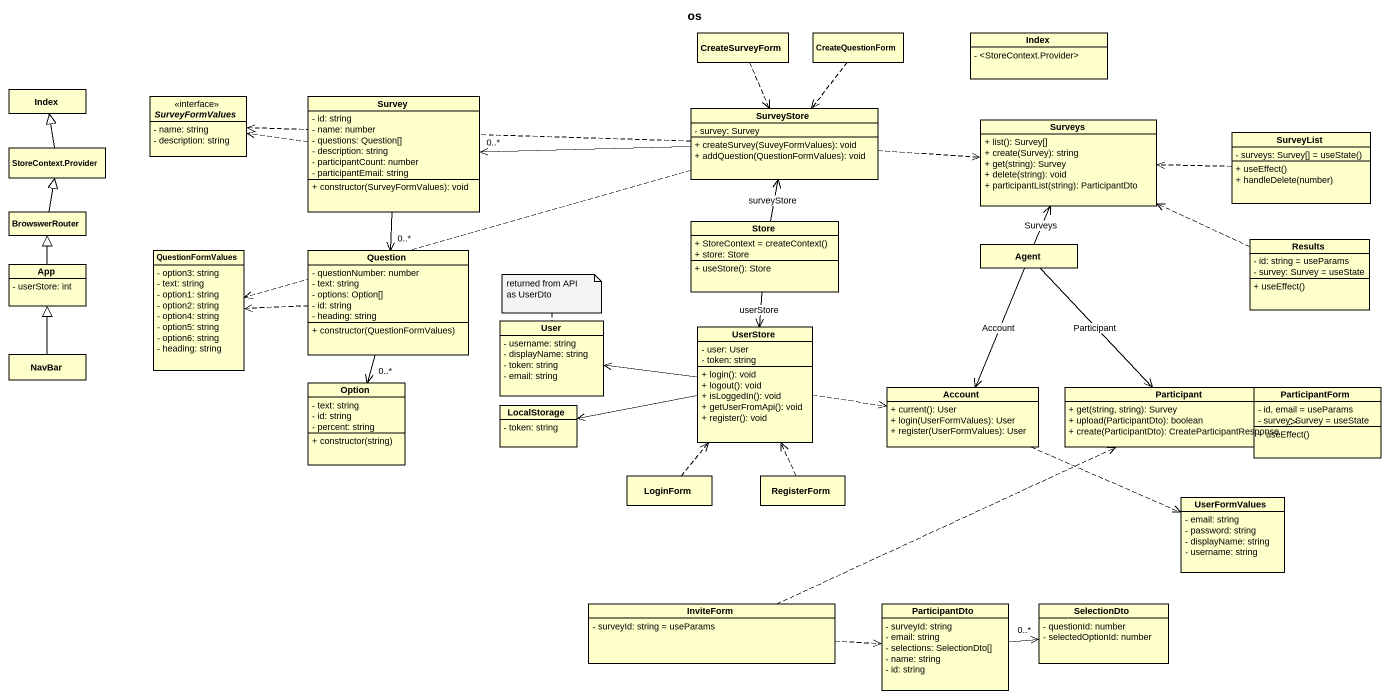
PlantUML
@startuml
title os
hide circle
hide empty members
skinparam classAttributeIconSize 0
class CreateSurveyForm
class CreateQuestionForm
class Index {
  - <StoreContext.Provider>
}
class "Index" as Index_2
interface SurveyFormValues {
  - name: string
  - description: string
}
class Survey {
  - id: string
  - name: number
  - questions: Question[]
  - description: string
  - participantCount: number
  - participantEmail: string
  + constructor(SurveyFormValues): void
}
class SurveyStore {
  - survey: Survey
  + createSurvey(SuveyFormValues): void
  + addQuestion(QuestionFormValues): void
}
class "StoreContext.Provider" as StoreContext_Provider
class Surveys {
  + list(): Survey[]
  + create(Survey): string
  + get(string): Survey
  + delete(string): void
  + participantList(string): ParticipantDto
}
class SurveyList {
  {field} - surveys: Survey[] = useState()
  + useEffect()
  + handleDelete(number)
}
class BrowswerRouter
class Store {
  {field} + StoreContext = createContext()
  + store: Store
  + useStore(): Store
}
class App {
  - userStore: int
}
class QuestionFormValues {
  - option3: string
  - text: string
  - option1: string
  - option2: string
  - option4: string
  - option5: string
  - option6: string
  - heading: string
}
class Question {
  - questionNumber: number
  - text: string
  - options: Option[]
  - id: string
  - heading: string
  + constructor(QuestionFormValues)
}
class "Agent" as Agent_
class Results {
  - id: string = useParams
  - survey: Survey = useState
  + useEffect()
}
class User {
  - username: string
  - displayName: string
  - token: string
  - email: string
}
class UserStore {
  - user: User
  - token: string
  + login(): void
  + logout(): void
  + isLoggedIn(): void
  + getUserFromApi(): void
  + register(): void
}
class NavBar
class Option {
  - text: string
  - id: string
  - percent: string
  + constructor(string)
}
class Account {
  + current(): User
  + login(UserFormValues): User
  + register(UserFormValues): User
}
class "Participant" as Participant_ {
  + get(string, string): Survey
  + upload(ParticipantDto): boolean
  + create(ParticipantDto): CreateParticipantResponse
}
class ParticipantForm {
  - id, email = useParams
  - survey: Survey = useState
  + useEffect()
}
class LocalStorage {
  - token: string
}
class LoginForm
class RegisterForm
class UserFormValues {
  - email: string
  - password: string
  - displayName: string
  - username: string
}
class InviteForm {
  - surveyId: string = useParams
}
class ParticipantDto {
  - surveyId: string
  - email: string
  - selections: SelectionDto[]
  - name: string
  - id: string
}
class SelectionDto {
  - questionId: number
  - selectedOptionId: number
}
CreateSurveyForm ..> SurveyStore
CreateQuestionForm ..> SurveyStore
Survey .left.> SurveyFormValues
Survey --> "0..*" Question
SurveyStore .left.> SurveyFormValues
SurveyStore -left-> "0..*" Survey
SurveyStore .right.> Surveys
SurveyStore .left.> QuestionFormValues
StoreContext_Provider -up-|> Index_2
SurveyList .left.> Surveys
BrowswerRouter -up-|> StoreContext_Provider
Store -up-> SurveyStore : surveyStore
Store --> UserStore : userStore
App -up-|> BrowswerRouter
Question .left.> QuestionFormValues
Question --> "0..*" Option
Agent_ -up-> Surveys : Surveys
Agent_ --> Account : Account
Agent_ --> Participant_ : Participant
Results .left.> Surveys
UserStore -left-> User
UserStore .right.> Account
UserStore -left-> LocalStorage
NavBar -up-|> App
Account .right.> UserFormValues
ParticipantForm .left.> Participant_
LoginForm .up.> UserStore
RegisterForm .up.> UserStore
InviteForm .right.> Participant_
InviteForm .right.> ParticipantDto
ParticipantDto -right-> "0..*" SelectionDto
note top of User : returned from API as UserDto
@enduml
